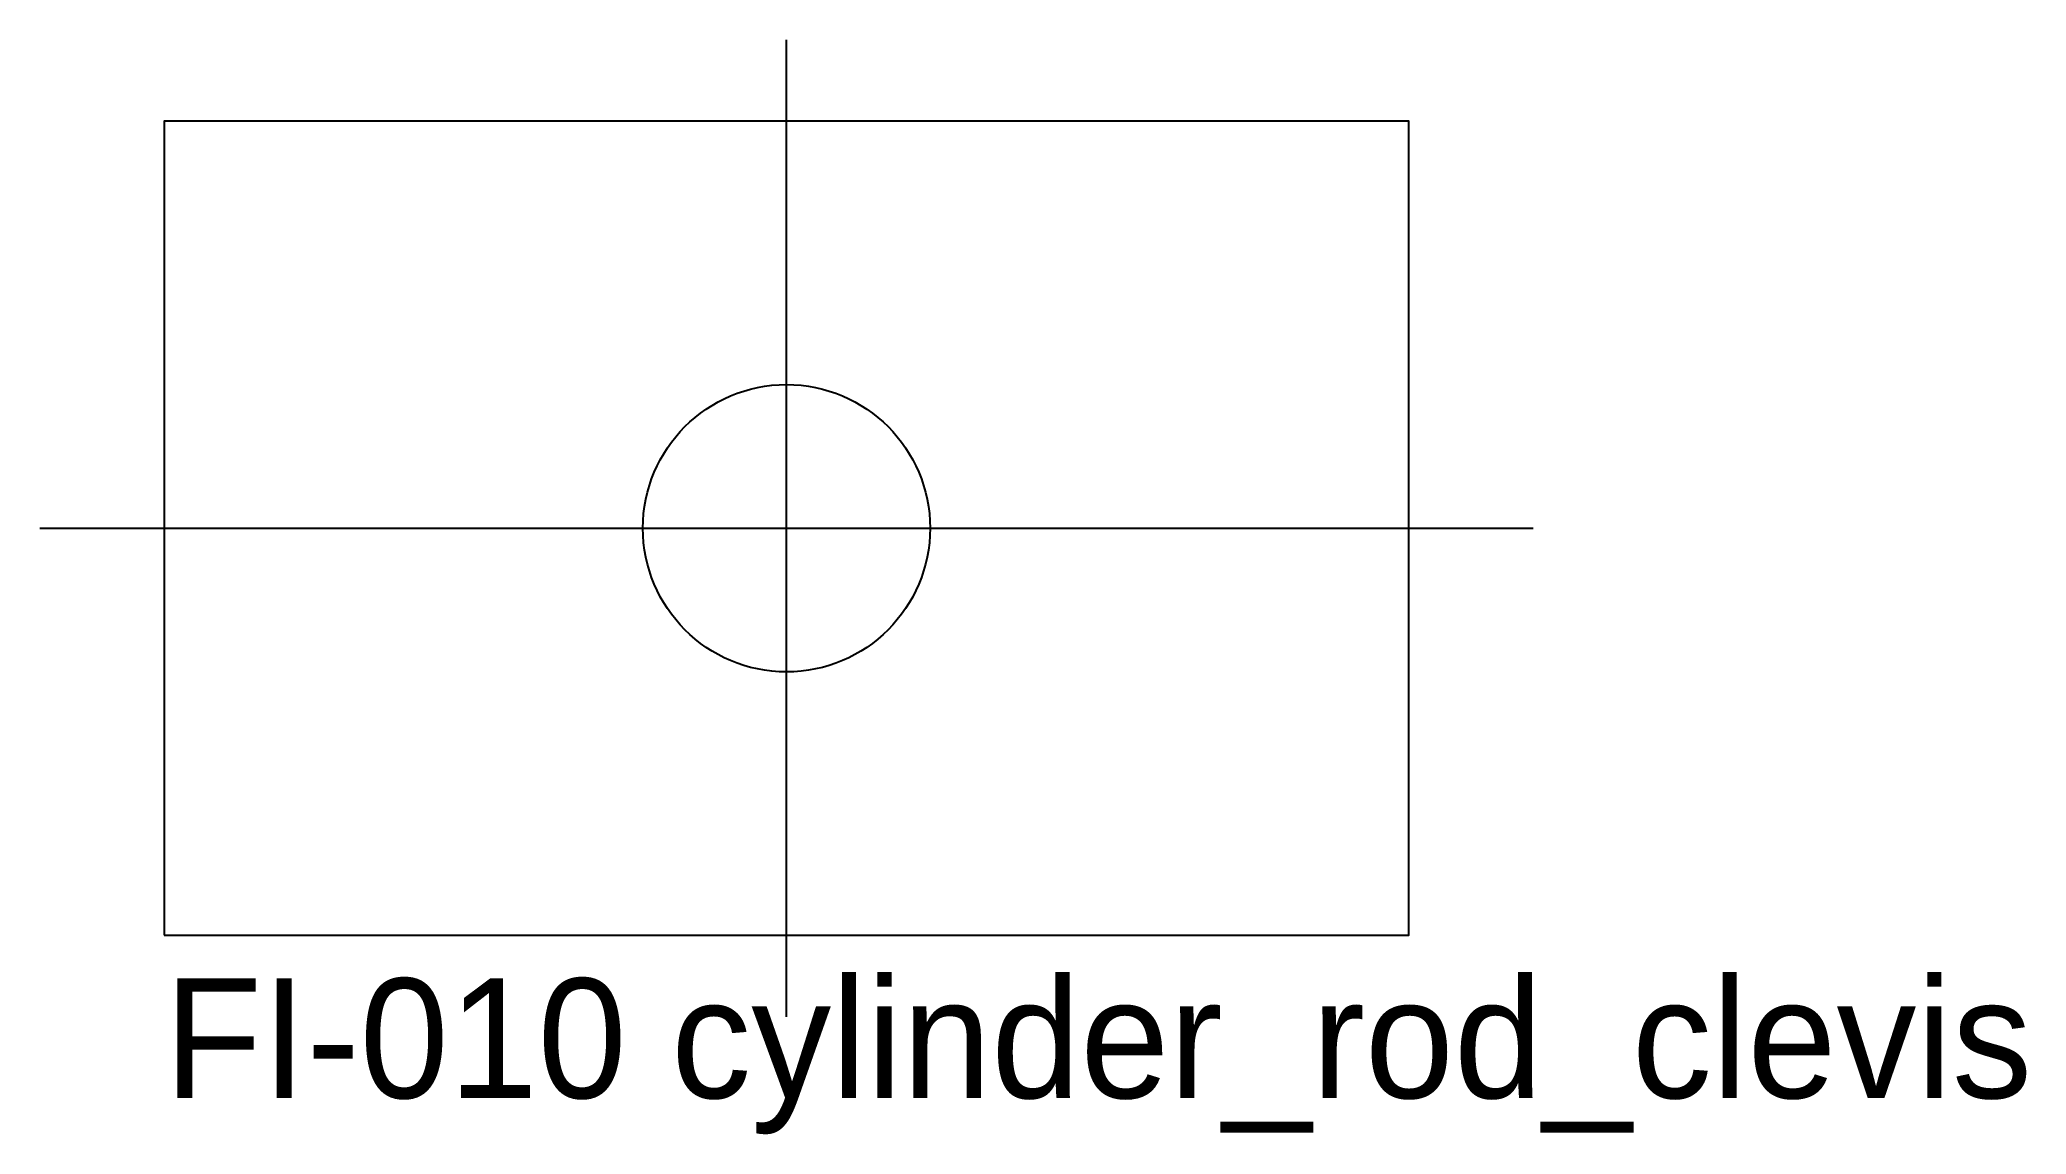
# Model space of a CAD drawing. Header units: millimetres. Extents: x -31.2 to 51.8, y -25.3 to 20.4.
import ezdxf

# ---------------------------------------------------------------- set-up
doc = ezdxf.new("R2010")
doc.units = ezdxf.units.MM
for name, color, linetype in [('CENTER', 3, 'Continuous'), ('HOLES', 1, 'Continuous'), ('OUTLINE', 7, 'Continuous'), ('TEXT', 2, 'Continuous')]:
    doc.layers.add(name, color=color, linetype=linetype)

msp = doc.modelspace()

# ---------------------------------------------------------------- linework, layer by layer
at = {"layer": 'CENTER'}
for p, q in [((0, -20.4), (0, 20.4)), ((-31.2, 0), (31.2, 0))]:
    msp.add_line(p, q, dxfattribs=at)
at = {"layer": 'HOLES'}
msp.add_circle((0, 0), 6, dxfattribs=at)
at = {"layer": 'OUTLINE'}
msp.add_lwpolyline([(-26, -17), (26, -17), (26, 17), (-26, 17)], close=True, dxfattribs=at)

# ---------------------------------------------------------------- texts
at = {"layer": 'TEXT'}
msp.add_text('FI-010 cylinder_rod_clevis', height=5, dxfattribs=at).set_placement((-26, -23.8))

doc.saveas('drawing.dxf')
